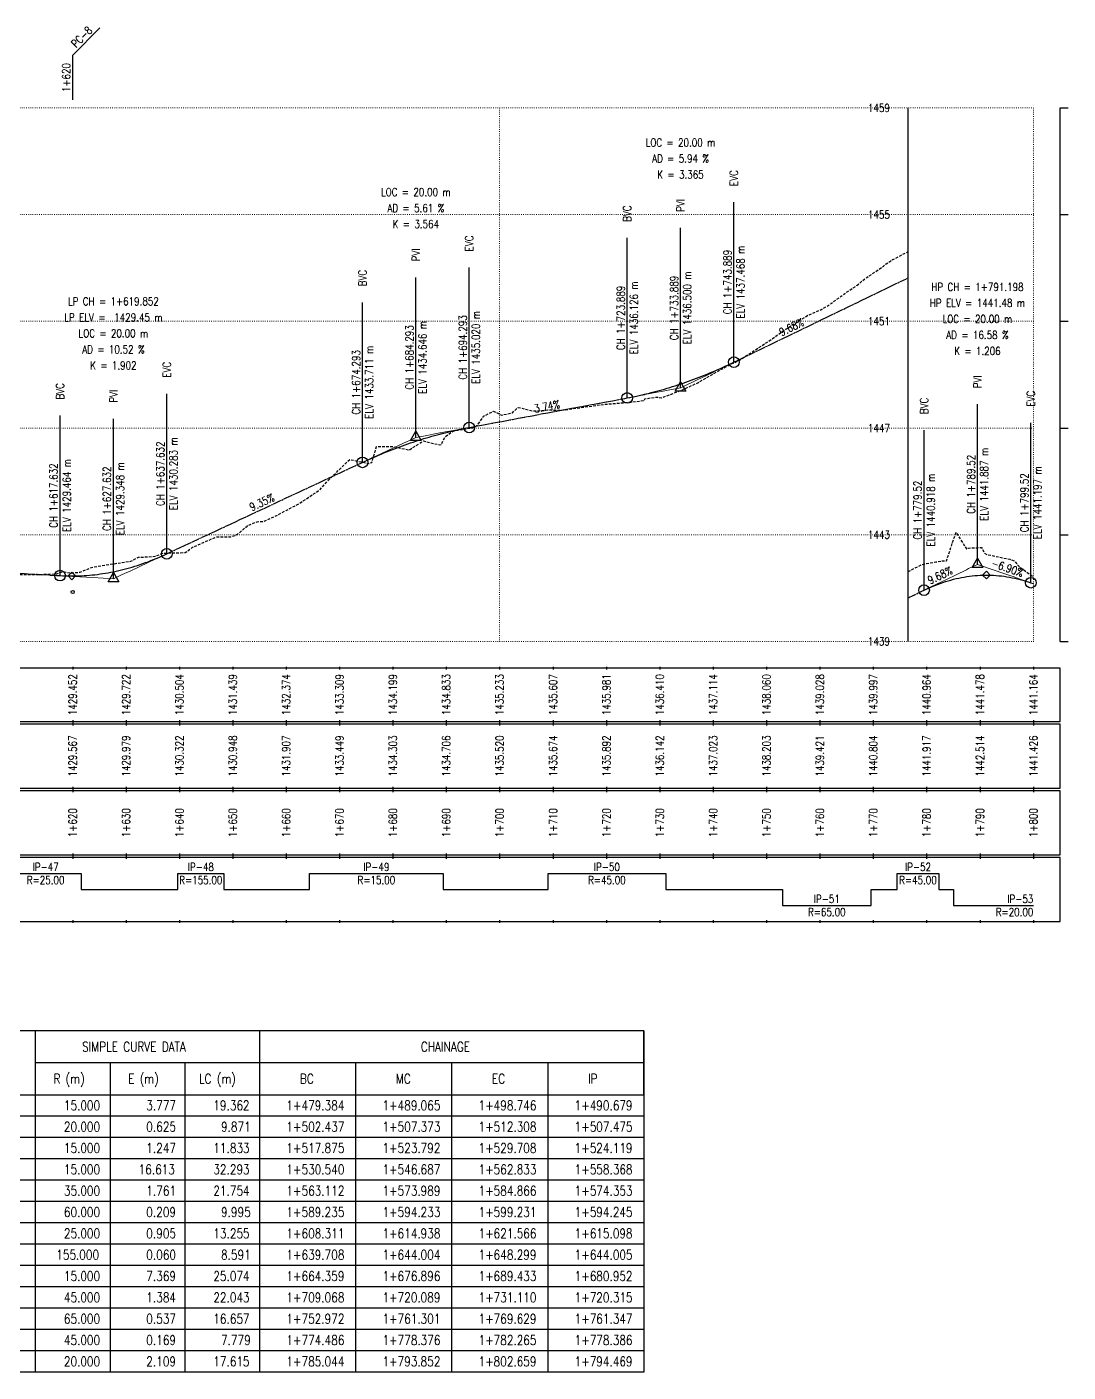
# Model space of a CAD drawing. Extents: x 337736 to 342002, y 3067251 to 3069533.
# Drawn here: x 340386.8 to 340581.9, y 3067250.7 to 3067502.9 of the extents above; entities that cross this region are included whole.
import ezdxf
from ezdxf.enums import TextEntityAlignment as Align

# ---------------------------------------------------------------- set-up
doc = ezdxf.new("R2010")
doc.units = 0
doc.header["$MEASUREMENT"] = 0
for name, pattern in [('Center', [2, 1.25, -0.25, 0.25, -0.25]), ('Dashed', [0.75, 0.5, -0.25]), ('Dot', [0.25, 0, -0.25])]:
    doc.linetypes.add(name, pattern=pattern)
for name, color, linetype in [('Chainage_TXT', 7, 'Continuous'), ('DesignRL_TXT', 5, 'Continuous'), ('ExistRL_TXT', 3, 'Continuous'), ('GL', 3, 'Dashed'), ('Grade Text', 7, 'Continuous'), ('HC_Data', 7, 'Continuous'), ('HL Point', 2, 'Continuous'), ('Horizontal Alignment', 7, 'Continuous'), ('Remark', 7, 'Continuous'), ('Scale Line', 1, 'Continuous'), ('TitleBox', 7, 'Continuous'), ('VIP Mark', 7, 'Continuous')]:
    doc.layers.add(name, color=color, linetype=linetype)
for name, color, linetype, lineweight in [('Grids', 9, 'Dot', 13), ('PipeCulvert', 6, 'Continuous', 30), ('Vertical Alignment', 5, 'Center', 30), ('VIP Line', 2, 'Continuous', 5)]:
    doc.layers.add(name, color=color, linetype=linetype, lineweight=lineweight)
doc.styles.get("Standard").update_dxf_attribs({"font": 'simplex.shx'})

msp = doc.modelspace()

# ---------------------------------------------------------------- linework, layer by layer
at = {"layer": 'GL', "flags": 128}
for points in [[(340275.39, 3067395), (340276.02, 3067395), (340276.66, 3067395.08), (340276.81, 3067395.08), (340278.23, 3067395.14), (340279.38, 3067395.35), (340281.09, 3067395.63), (340282.37, 3067395.5), (340285.09, 3067396.52), (340285.51, 3067396.53), (340286.48, 3067397.11), (340288.96, 3067397.37), (340290.23, 3067397.55), (340291.88, 3067397.88), (340294.54, 3067398.68), (340295.39, 3067398.61), (340295.97, 3067398.57), (340297.58, 3067399.09), (340300.37, 3067399.92), (340301.77, 3067400.51), (340301.81, 3067400.53), (340305.57, 3067402.2), (340308.19, 3067403.18), (340310.18, 3067403.87), (340311.66, 3067404), (340312.66, 3067404.12), (340314.78, 3067404.19), (340315.39, 3067404.15), (340316.9, 3067404.02), (340318.11, 3067403.86), (340320.67, 3067403.8), (340324.41, 3067404.2), (340326.19, 3067404.17), (340326.8, 3067404.03), (340327.38, 3067404.08), (340329.95, 3067404.33), (340330.39, 3067404.16), (340332.31, 3067403.48), (340335.39, 3067402.85), (340336.83, 3067402.7), (340337.81, 3067402.63), (340340.84, 3067402.65), (340340.9, 3067402.65), (340340.94, 3067402.64), (340342.45, 3067402.73), (340345.42, 3067402.61), (340348.65, 3067402.02), (340349.85, 3067401.52), (340351.29, 3067401.37), (340353.1, 3067401.4), (340354.54, 3067400.99), (340355.39, 3067400.97), (340355.88, 3067400.96), (340361, 3067400.47), (340364.37, 3067400.21), (340364.78, 3067400.38), (340367.93, 3067400.51), (340369.24, 3067400.57), (340369.98, 3067400.74), (340370.84, 3067401.25), (340372.8, 3067401.23), (340375.39, 3067401.16), (340376.28, 3067401.13), (340378.77, 3067400.87), (340379.67, 3067400.91), (340383.42, 3067400.61), (340384.88, 3067400.18), (340385.13, 3067400.24), (340387.06, 3067400.27), (340389.61, 3067400.29), (340391.1, 3067400.35), (340392.41, 3067400.38), (340393.51, 3067400.78), (340395.11, 3067400.54), (340395.39, 3067400.57), (340396.73, 3067400.7), (340399.17, 3067401.66), (340403.02, 3067402.27), (340404.68, 3067402.53), (340406.26, 3067402.74), (340407.7, 3067403.51), (340409.63, 3067403.57), (340410.82, 3067403.69), (340412.35, 3067404.25), (340415.39, 3067404.35), (340416.47, 3067404.38), (340417.79, 3067405.31), (340417.87, 3067405.36), (340422.27, 3067407.3), (340424.94, 3067407.35), (340426.02, 3067407.66), (340426.74, 3067408.15), (340428.13, 3067409.42), (340429.94, 3067410.15), (340431.24, 3067410.25), (340433.21, 3067411.12), (340435.39, 3067412.27), (340437.75, 3067413.52), (340441.76, 3067416.19), (340443.46, 3067418.09), (340447.3, 3067421.84), (340451.09, 3067421.03), (340451.26, 3067421.21), (340451.46, 3067421.26), (340452.32, 3067424.27), (340455.39, 3067424.25), (340455.49, 3067424.25), (340458.05, 3067423.71), (340458.38, 3067423.58), (340459.69, 3067424.41), (340461.1, 3067425.3), (340464.17, 3067424.56), (340464.43, 3067424.61), (340465.21, 3067426.14), (340466.72, 3067427.17), (340470.34, 3067427.77), (340471.25, 3067428.25), (340472.38, 3067429.96), (340474.24, 3067430.88), (340475.39, 3067430.34), (340475.79, 3067430.15), (340477.77, 3067430.6), (340478.85, 3067431.58), (340481.47, 3067430.97), (340483.56, 3067430.99), (340484.43, 3067431.14), (340486.91, 3067431.04), (340494.09, 3067432.06), (340495.39, 3067432.2), (340496.51, 3067432.3), (340498.87, 3067432.5), (340500.37, 3067432.61), (340502.5, 3067432.88), (340502.62, 3067433.23), (340504.91, 3067433.54), (340505.7, 3067433.38), (340507.28, 3067433.98), (340509.28, 3067434.74), (340509.35, 3067434.77), (340512.54, 3067436.21), (340514, 3067437.06), (340515.32, 3067437.81), (340515.39, 3067437.85), (340518.5, 3067439.62), (340519.98, 3067440.24), (340520.34, 3067440.46), (340526.4, 3067444.41), (340528.96, 3067446.24), (340529.13, 3067446.35), (340533.15, 3067448.87), (340535.39, 3067449.84), (340535.78, 3067450.01), (340536.7, 3067450.52), (340540.04, 3067452.93), (340542.3, 3067454.42), (340543.24, 3067455.25), (340544.18, 3067455.92), (340547.32, 3067458.09), (340547.78, 3067458.51), (340548.68, 3067459.08), (340551.9, 3067460.81)], [(340551.9, 3067400.81), (340552.1, 3067400.91), (340552.18, 3067400.95), (340554.47, 3067402.14), (340555.39, 3067402.32), (340557.09, 3067402.64), (340558.27, 3067402.8), (340559.09, 3067402.8), (340560.91, 3067408.19), (340562.86, 3067405.05), (340563.25, 3067405.23), (340564.91, 3067405.29), (340565.68, 3067405.32), (340566.26, 3067404.27), (340566.74, 3067404.01), (340571, 3067403.11), (340571.79, 3067402.85), (340572.73, 3067401.74), (340575.32, 3067399.88), (340575.39, 3067399.86)]]:
    msp.add_lwpolyline(points, dxfattribs=at)
at = {"layer": 'Grids'}
for p, q in [((340275.39, 3067487.73), (340575.39, 3067487.73)), ((340475.39, 3067387.73), (340475.39, 3067487.73)), ((340575.39, 3067387.73), (340575.39, 3067487.73)), ((340575.39, 3067387.73), (340575.39, 3067487.73)), ((340275.39, 3067467.73), (340575.39, 3067467.73)), ((340275.39, 3067447.73), (340575.39, 3067447.73)), ((340275.39, 3067427.73), (340575.39, 3067427.73)), ((340275.39, 3067407.73), (340575.39, 3067407.73)), ((340275.39, 3067387.73), (340575.39, 3067387.73))]:
    msp.add_line(p, q, dxfattribs=at)
at = {"layer": 'HC_Data'}
for p, q in [((340388.39, 3067314.73), (340388.39, 3067302.73)), ((340430.39, 3067314.73), (340430.39, 3067302.73)), ((340502.39, 3067314.73), (340502.39, 3067302.73)), ((340430.39, 3067308.73), (340388.39, 3067308.73)), ((340402.39, 3067308.73), (340402.39, 3067302.73)), ((340416.39, 3067308.73), (340416.39, 3067302.73)), ((340502.39, 3067308.73), (340430.39, 3067308.73)), ((340448.39, 3067308.73), (340448.39, 3067302.73)), ((340466.39, 3067308.73), (340466.39, 3067302.73)), ((340484.39, 3067308.73), (340484.39, 3067302.73)), ((340388.39, 3067302.73), (340388.39, 3067250.73)), ((340402.39, 3067302.73), (340402.39, 3067250.73)), ((340416.39, 3067302.73), (340416.39, 3067250.73)), ((340430.39, 3067302.73), (340430.39, 3067250.73)), ((340448.39, 3067302.73), (340448.39, 3067250.73)), ((340466.39, 3067302.73), (340466.39, 3067250.73)), ((340484.39, 3067302.73), (340484.39, 3067250.73)), ((340502.39, 3067302.73), (340502.39, 3067250.73)), ((340502.39, 3067298.73), (340270.39, 3067298.73)), ((340502.39, 3067294.73), (340270.39, 3067294.73)), ((340502.39, 3067290.73), (340270.39, 3067290.73)), ((340502.39, 3067286.73), (340270.39, 3067286.73)), ((340502.39, 3067282.73), (340270.39, 3067282.73)), ((340502.39, 3067278.73), (340270.39, 3067278.73)), ((340502.39, 3067274.73), (340270.39, 3067274.73)), ((340502.39, 3067270.73), (340270.39, 3067270.73)), ((340502.39, 3067266.73), (340270.39, 3067266.73)), ((340502.39, 3067262.73), (340270.39, 3067262.73)), ((340502.39, 3067258.73), (340270.39, 3067258.73)), ((340502.39, 3067254.73), (340270.39, 3067254.73)), ((340502.39, 3067250.73), (340270.39, 3067250.73))]:
    msp.add_line(p, q, dxfattribs=at)
msp.add_lwpolyline([(340270.39, 3067314.73), (340270.39, 3067302.73), (340502.39, 3067302.73), (340502.39, 3067314.73), (340270.39, 3067314.73)], dxfattribs=at)
at = {"layer": 'HL Point'}
for points in [[(340394.54, 3067399.99), (340395.24, 3067400.7), (340395.95, 3067399.99), (340395.24, 3067399.29), (340394.54, 3067399.99)], [(340565.88, 3067400.15), (340566.59, 3067400.86), (340567.3, 3067400.15), (340566.59, 3067399.45), (340565.88, 3067400.15)]]:
    msp.add_lwpolyline(points, dxfattribs=at)
at = {"layer": 'Horizontal Alignment'}
msp.add_lwpolyline([(340383.7, 3067344.23), (340396.96, 3067344.23), (340396.96, 3067341.23), (340415.1, 3067341.23), (340415.1, 3067344.23), (340423.69, 3067344.23), (340423.69, 3067341.23), (340439.75, 3067341.23), (340439.75, 3067344.23), (340464.82, 3067344.23), (340464.82, 3067341.23), (340484.46, 3067341.23), (340484.46, 3067344.23), (340506.5, 3067344.23), (340506.5, 3067341.23), (340528.36, 3067341.23), (340528.36, 3067338.23), (340545.02, 3067338.23), (340545.02, 3067341.23), (340549.88, 3067341.23), (340549.88, 3067344.23), (340557.66, 3067344.23), (340557.66, 3067341.23), (340560.44, 3067341.23), (340560.44, 3067338.23), (340575.39, 3067338.23)], dxfattribs=at)
at = {"layer": 'PipeCulvert'}
msp.add_circle((340395.39, 3067396.99), 0.3, dxfattribs=at)
at = {"layer": 'Remark'}
for p, q in [((340395.39, 3067497.63), (340400.48, 3067502.73)), ((340395.39, 3067489.23), (340395.39, 3067497.63))]:
    msp.add_line(p, q, dxfattribs=at)
at = {"layer": 'Scale Line'}
for p, q in [((340551.9, 3067387.73), (340551.9, 3067487.73)), ((340580.39, 3067387.73), (340580.39, 3067487.73)), ((340580.39, 3067487.73), (340581.89, 3067487.73)), ((340580.39, 3067467.73), (340581.89, 3067467.73)), ((340580.39, 3067447.73), (340581.89, 3067447.73)), ((340580.39, 3067427.73), (340581.89, 3067427.73)), ((340580.39, 3067407.73), (340581.89, 3067407.73)), ((340580.39, 3067387.73), (340581.89, 3067387.73))]:
    msp.add_line(p, q, dxfattribs=at)
at = {"layer": 'TitleBox'}
for p, q in [((340395.39, 3067382.98), (340395.39, 3067382.48)), ((340405.39, 3067382.98), (340405.39, 3067382.48)), ((340415.39, 3067382.98), (340415.39, 3067382.48)), ((340425.39, 3067382.98), (340425.39, 3067382.48)), ((340435.39, 3067382.98), (340435.39, 3067382.48)), ((340445.39, 3067382.98), (340445.39, 3067382.48)), ((340455.39, 3067382.98), (340455.39, 3067382.48)), ((340465.39, 3067382.98), (340465.39, 3067382.48)), ((340475.39, 3067382.98), (340475.39, 3067382.48)), ((340485.39, 3067382.98), (340485.39, 3067382.48)), ((340495.39, 3067382.98), (340495.39, 3067382.48)), ((340505.39, 3067382.98), (340505.39, 3067382.48)), ((340515.39, 3067382.98), (340515.39, 3067382.48)), ((340525.39, 3067382.98), (340525.39, 3067382.48)), ((340535.39, 3067382.98), (340535.39, 3067382.48)), ((340545.39, 3067382.98), (340545.39, 3067382.48)), ((340555.39, 3067382.98), (340555.39, 3067382.48)), ((340565.39, 3067382.98), (340565.39, 3067382.48)), ((340575.39, 3067382.98), (340575.39, 3067382.48)), ((340575.39, 3067382.98), (340575.39, 3067382.48)), ((340395.39, 3067372.98), (340395.39, 3067372.48)), ((340395.39, 3067372.48), (340395.39, 3067371.98)), ((340405.39, 3067372.98), (340405.39, 3067372.48)), ((340405.39, 3067372.48), (340405.39, 3067371.98)), ((340415.39, 3067372.98), (340415.39, 3067372.48)), ((340415.39, 3067372.48), (340415.39, 3067371.98)), ((340425.39, 3067372.98), (340425.39, 3067372.48)), ((340425.39, 3067372.48), (340425.39, 3067371.98)), ((340435.39, 3067372.98), (340435.39, 3067372.48)), ((340435.39, 3067372.48), (340435.39, 3067371.98)), ((340445.39, 3067372.98), (340445.39, 3067372.48)), ((340445.39, 3067372.48), (340445.39, 3067371.98)), ((340455.39, 3067372.98), (340455.39, 3067372.48)), ((340455.39, 3067372.48), (340455.39, 3067371.98)), ((340465.39, 3067372.98), (340465.39, 3067372.48)), ((340465.39, 3067372.48), (340465.39, 3067371.98)), ((340475.39, 3067372.98), (340475.39, 3067372.48)), ((340475.39, 3067372.48), (340475.39, 3067371.98)), ((340485.39, 3067372.98), (340485.39, 3067372.48)), ((340485.39, 3067372.48), (340485.39, 3067371.98)), ((340495.39, 3067372.98), (340495.39, 3067372.48)), ((340495.39, 3067372.48), (340495.39, 3067371.98)), ((340505.39, 3067372.98), (340505.39, 3067372.48)), ((340505.39, 3067372.48), (340505.39, 3067371.98)), ((340515.39, 3067372.98), (340515.39, 3067372.48)), ((340515.39, 3067372.48), (340515.39, 3067371.98)), ((340525.39, 3067372.98), (340525.39, 3067372.48)), ((340525.39, 3067372.48), (340525.39, 3067371.98)), ((340535.39, 3067372.98), (340535.39, 3067372.48)), ((340535.39, 3067372.48), (340535.39, 3067371.98)), ((340545.39, 3067372.98), (340545.39, 3067372.48)), ((340545.39, 3067372.48), (340545.39, 3067371.98)), ((340555.39, 3067372.98), (340555.39, 3067372.48)), ((340555.39, 3067372.48), (340555.39, 3067371.98)), ((340565.39, 3067372.98), (340565.39, 3067372.48)), ((340565.39, 3067372.48), (340565.39, 3067371.98)), ((340575.39, 3067372.98), (340575.39, 3067372.48)), ((340575.39, 3067372.98), (340575.39, 3067372.48)), ((340575.39, 3067372.48), (340575.39, 3067371.98)), ((340575.39, 3067372.48), (340575.39, 3067371.98)), ((340395.39, 3067360.48), (340395.39, 3067359.98)), ((340395.39, 3067359.98), (340395.39, 3067359.48)), ((340405.39, 3067360.48), (340405.39, 3067359.98)), ((340405.39, 3067359.98), (340405.39, 3067359.48)), ((340415.39, 3067360.48), (340415.39, 3067359.98)), ((340415.39, 3067359.98), (340415.39, 3067359.48)), ((340425.39, 3067360.48), (340425.39, 3067359.98)), ((340425.39, 3067359.98), (340425.39, 3067359.48)), ((340435.39, 3067360.48), (340435.39, 3067359.98)), ((340435.39, 3067359.98), (340435.39, 3067359.48)), ((340445.39, 3067360.48), (340445.39, 3067359.98)), ((340445.39, 3067359.98), (340445.39, 3067359.48)), ((340455.39, 3067360.48), (340455.39, 3067359.98)), ((340455.39, 3067359.98), (340455.39, 3067359.48)), ((340465.39, 3067360.48), (340465.39, 3067359.98)), ((340465.39, 3067359.98), (340465.39, 3067359.48)), ((340475.39, 3067360.48), (340475.39, 3067359.98)), ((340475.39, 3067359.98), (340475.39, 3067359.48)), ((340485.39, 3067360.48), (340485.39, 3067359.98)), ((340485.39, 3067359.98), (340485.39, 3067359.48)), ((340495.39, 3067360.48), (340495.39, 3067359.98)), ((340495.39, 3067359.98), (340495.39, 3067359.48)), ((340505.39, 3067360.48), (340505.39, 3067359.98)), ((340505.39, 3067359.98), (340505.39, 3067359.48)), ((340515.39, 3067360.48), (340515.39, 3067359.98)), ((340515.39, 3067359.98), (340515.39, 3067359.48)), ((340525.39, 3067360.48), (340525.39, 3067359.98)), ((340525.39, 3067359.98), (340525.39, 3067359.48)), ((340535.39, 3067360.48), (340535.39, 3067359.98)), ((340535.39, 3067359.98), (340535.39, 3067359.48)), ((340545.39, 3067360.48), (340545.39, 3067359.98)), ((340545.39, 3067359.98), (340545.39, 3067359.48)), ((340555.39, 3067360.48), (340555.39, 3067359.98)), ((340555.39, 3067359.98), (340555.39, 3067359.48)), ((340565.39, 3067360.48), (340565.39, 3067359.98)), ((340565.39, 3067359.98), (340565.39, 3067359.48)), ((340575.39, 3067360.48), (340575.39, 3067359.98)), ((340575.39, 3067360.48), (340575.39, 3067359.98)), ((340575.39, 3067359.98), (340575.39, 3067359.48)), ((340575.39, 3067359.98), (340575.39, 3067359.48)), ((340395.39, 3067347.98), (340395.39, 3067347.48)), ((340395.39, 3067347.48), (340395.39, 3067346.98)), ((340405.39, 3067347.98), (340405.39, 3067347.48)), ((340405.39, 3067347.48), (340405.39, 3067346.98)), ((340415.39, 3067347.98), (340415.39, 3067347.48)), ((340415.39, 3067347.48), (340415.39, 3067346.98)), ((340425.39, 3067347.98), (340425.39, 3067347.48)), ((340425.39, 3067347.48), (340425.39, 3067346.98)), ((340435.39, 3067347.98), (340435.39, 3067347.48)), ((340435.39, 3067347.48), (340435.39, 3067346.98)), ((340445.39, 3067347.98), (340445.39, 3067347.48)), ((340445.39, 3067347.48), (340445.39, 3067346.98)), ((340455.39, 3067347.98), (340455.39, 3067347.48)), ((340455.39, 3067347.48), (340455.39, 3067346.98)), ((340465.39, 3067347.98), (340465.39, 3067347.48)), ((340465.39, 3067347.48), (340465.39, 3067346.98)), ((340475.39, 3067347.98), (340475.39, 3067347.48)), ((340475.39, 3067347.48), (340475.39, 3067346.98)), ((340485.39, 3067347.98), (340485.39, 3067347.48)), ((340485.39, 3067347.48), (340485.39, 3067346.98)), ((340495.39, 3067347.98), (340495.39, 3067347.48)), ((340495.39, 3067347.48), (340495.39, 3067346.98)), ((340505.39, 3067347.98), (340505.39, 3067347.48)), ((340505.39, 3067347.48), (340505.39, 3067346.98)), ((340515.39, 3067347.98), (340515.39, 3067347.48)), ((340515.39, 3067347.48), (340515.39, 3067346.98)), ((340525.39, 3067347.98), (340525.39, 3067347.48)), ((340525.39, 3067347.48), (340525.39, 3067346.98)), ((340535.39, 3067347.98), (340535.39, 3067347.48)), ((340535.39, 3067347.48), (340535.39, 3067346.98)), ((340545.39, 3067347.98), (340545.39, 3067347.48)), ((340545.39, 3067347.48), (340545.39, 3067346.98)), ((340555.39, 3067347.98), (340555.39, 3067347.48)), ((340555.39, 3067347.48), (340555.39, 3067346.98)), ((340565.39, 3067347.98), (340565.39, 3067347.48)), ((340565.39, 3067347.48), (340565.39, 3067346.98)), ((340575.39, 3067347.98), (340575.39, 3067347.48)), ((340575.39, 3067347.98), (340575.39, 3067347.48)), ((340575.39, 3067347.48), (340575.39, 3067346.98)), ((340575.39, 3067347.48), (340575.39, 3067346.98)), ((340395.39, 3067335.48), (340395.39, 3067334.98)), ((340405.39, 3067335.48), (340405.39, 3067334.98)), ((340415.39, 3067335.48), (340415.39, 3067334.98)), ((340425.39, 3067335.48), (340425.39, 3067334.98)), ((340435.39, 3067335.48), (340435.39, 3067334.98)), ((340445.39, 3067335.48), (340445.39, 3067334.98)), ((340455.39, 3067335.48), (340455.39, 3067334.98)), ((340465.39, 3067335.48), (340465.39, 3067334.98)), ((340475.39, 3067335.48), (340475.39, 3067334.98)), ((340485.39, 3067335.48), (340485.39, 3067334.98)), ((340495.39, 3067335.48), (340495.39, 3067334.98)), ((340505.39, 3067335.48), (340505.39, 3067334.98)), ((340515.39, 3067335.48), (340515.39, 3067334.98)), ((340525.39, 3067335.48), (340525.39, 3067334.98)), ((340535.39, 3067335.48), (340535.39, 3067334.98)), ((340545.39, 3067335.48), (340545.39, 3067334.98)), ((340555.39, 3067335.48), (340555.39, 3067334.98)), ((340565.39, 3067335.48), (340565.39, 3067334.98)), ((340575.39, 3067335.48), (340575.39, 3067334.98)), ((340575.39, 3067335.48), (340575.39, 3067334.98))]:
    msp.add_line(p, q, dxfattribs=at)
for points in [[(340270.39, 3067372.73), (340580.39, 3067372.73), (340580.39, 3067382.73), (340270.39, 3067382.73)], [(340270.39, 3067360.23), (340580.39, 3067360.23), (340580.39, 3067372.23), (340270.39, 3067372.23)], [(340270.39, 3067347.73), (340580.39, 3067347.73), (340580.39, 3067359.73), (340270.39, 3067359.73)], [(340270.39, 3067335.23), (340580.39, 3067335.23), (340580.39, 3067347.23), (340270.39, 3067347.23)]]:
    msp.add_lwpolyline(points, close=True, dxfattribs=at)
at = {"layer": 'Vertical Alignment'}
for points in [[(340385.13, 3067400.52), (340387.06, 3067400.4), (340389.61, 3067400.26), (340391.1, 3067400.17), (340392.41, 3067400.09), (340393.02, 3067400.06), (340393.52, 3067400.03), (340394.02, 3067400.01), (340394.52, 3067400), (340395.02, 3067399.99), (340395.52, 3067399.99), (340396.02, 3067400), (340396.52, 3067400.01), (340397.02, 3067400.03), (340397.52, 3067400.06), (340398.02, 3067400.09), (340398.52, 3067400.13), (340399.02, 3067400.18), (340399.52, 3067400.23), (340400.02, 3067400.29), (340400.52, 3067400.36), (340401.02, 3067400.43), (340401.52, 3067400.51), (340402.02, 3067400.6), (340402.52, 3067400.69), (340403.02, 3067400.79), (340403.52, 3067400.89), (340404.02, 3067401.01), (340404.52, 3067401.12), (340405.02, 3067401.25), (340405.52, 3067401.38), (340406.02, 3067401.52), (340406.52, 3067401.67), (340407.02, 3067401.82), (340407.52, 3067401.97), (340408.02, 3067402.14), (340408.52, 3067402.31), (340409.02, 3067402.49), (340409.52, 3067402.67), (340410.02, 3067402.86), (340410.52, 3067403.06), (340411.02, 3067403.27), (340411.52, 3067403.48), (340412.02, 3067403.69), (340412.52, 3067403.92), (340413.02, 3067404.15), (340413.02, 3067404.15), (340415.39, 3067405.26), (340416.47, 3067405.76), (340417.79, 3067406.38), (340417.87, 3067406.41), (340422.27, 3067408.47), (340424.94, 3067409.72), (340426.02, 3067410.22), (340426.74, 3067410.56), (340428.13, 3067411.21), (340429.94, 3067412.06), (340431.24, 3067412.66), (340433.21, 3067413.59), (340435.39, 3067414.61), (340437.75, 3067415.71), (340441.76, 3067417.58), (340443.46, 3067418.38), (340447.3, 3067420.17), (340449.69, 3067421.29), (340450.19, 3067421.52), (340450.69, 3067421.75), (340451.19, 3067421.97), (340451.69, 3067422.2), (340452.19, 3067422.41), (340452.69, 3067422.63), (340453.19, 3067422.84), (340453.69, 3067423.05), (340454.19, 3067423.25), (340454.69, 3067423.45), (340455.19, 3067423.65), (340455.69, 3067423.84), (340456.19, 3067424.03), (340456.69, 3067424.22), (340457.19, 3067424.4), (340457.69, 3067424.58), (340458.19, 3067424.76), (340458.69, 3067424.93), (340459.19, 3067425.1), (340459.69, 3067425.26), (340460.19, 3067425.42), (340460.69, 3067425.58), (340461.19, 3067425.74), (340461.69, 3067425.89), (340462.19, 3067426.04), (340462.69, 3067426.18), (340463.19, 3067426.32), (340463.69, 3067426.46), (340464.19, 3067426.59), (340464.69, 3067426.72), (340465.19, 3067426.85), (340465.69, 3067426.97), (340466.19, 3067427.09), (340466.69, 3067427.21), (340467.19, 3067427.32), (340467.69, 3067427.43), (340468.19, 3067427.54), (340468.69, 3067427.64), (340469.19, 3067427.74), (340469.69, 3067427.83), (340469.69, 3067427.83), (340470.34, 3067427.96), (340471.25, 3067428.13), (340472.38, 3067428.34), (340474.24, 3067428.69), (340475.39, 3067428.9), (340475.79, 3067428.97), (340477.77, 3067429.34), (340478.85, 3067429.55), (340481.47, 3067430.04), (340483.56, 3067430.43), (340484.43, 3067430.59), (340486.91, 3067431.05), (340494.09, 3067432.4), (340495.39, 3067432.64), (340496.51, 3067432.85), (340498.87, 3067433.29), (340499.28, 3067433.37), (340499.78, 3067433.46), (340500.28, 3067433.56), (340500.78, 3067433.66), (340501.28, 3067433.77), (340501.78, 3067433.88), (340502.28, 3067433.99), (340502.78, 3067434.11), (340503.28, 3067434.23), (340503.78, 3067434.36), (340504.28, 3067434.49), (340504.78, 3067434.62), (340505.28, 3067434.76), (340505.78, 3067434.9), (340506.28, 3067435.04), (340506.78, 3067435.19), (340507.28, 3067435.34), (340507.78, 3067435.49), (340508.28, 3067435.65), (340508.78, 3067435.81), (340509.28, 3067435.98), (340509.78, 3067436.15), (340510.28, 3067436.32), (340510.78, 3067436.5), (340511.28, 3067436.68), (340511.78, 3067436.86), (340512.28, 3067437.05), (340512.78, 3067437.24), (340513.28, 3067437.44), (340513.78, 3067437.64), (340514.28, 3067437.84), (340514.78, 3067438.05), (340515.28, 3067438.26), (340515.78, 3067438.47), (340516.28, 3067438.69), (340516.78, 3067438.91), (340517.28, 3067439.14), (340517.78, 3067439.37), (340518.28, 3067439.6), (340518.78, 3067439.84), (340519.28, 3067440.08), (340519.28, 3067440.08), (340519.98, 3067440.41), (340520.34, 3067440.59), (340526.4, 3067443.52), (340528.96, 3067444.76), (340529.13, 3067444.85), (340533.15, 3067446.79), (340535.39, 3067447.88), (340535.78, 3067448.07), (340536.7, 3067448.51), (340540.04, 3067450.13), (340542.3, 3067451.22), (340543.24, 3067451.67), (340544.18, 3067452.13), (340547.32, 3067453.65), (340547.78, 3067453.87), (340548.68, 3067454.31), (340551.9, 3067455.87)], [(340551.9, 3067395.87), (340552.1, 3067395.97), (340552.18, 3067396), (340554.47, 3067397.11), (340554.91, 3067397.33), (340555.41, 3067397.56), (340555.91, 3067397.79), (340556.41, 3067398.01), (340556.91, 3067398.21), (340557.41, 3067398.41), (340557.91, 3067398.59), (340558.41, 3067398.77), (340558.91, 3067398.93), (340559.41, 3067399.09), (340559.91, 3067399.23), (340560.41, 3067399.36), (340560.91, 3067399.49), (340561.41, 3067399.6), (340561.91, 3067399.7), (340562.41, 3067399.79), (340562.91, 3067399.87), (340563.41, 3067399.94), (340563.91, 3067400.01), (340564.41, 3067400.06), (340564.91, 3067400.1), (340565.41, 3067400.13), (340565.91, 3067400.14), (340566.41, 3067400.15), (340566.91, 3067400.15), (340567.41, 3067400.14), (340567.91, 3067400.12), (340568.41, 3067400.08), (340568.91, 3067400.04), (340569.41, 3067399.99), (340569.91, 3067399.93), (340570.41, 3067399.85), (340570.91, 3067399.77), (340571.41, 3067399.67), (340571.91, 3067399.57), (340572.41, 3067399.45), (340572.91, 3067399.33), (340573.41, 3067399.19), (340573.91, 3067399.04), (340574.41, 3067398.89), (340574.91, 3067398.72), (340574.91, 3067398.72), (340575.32, 3067398.58), (340575.39, 3067398.55)]]:
    msp.add_lwpolyline(points, dxfattribs=at)
at = {"layer": 'VIP Line'}
for points in [[(340385.13, 3067400.52), (340387.06, 3067400.4), (340389.61, 3067400.26), (340391.1, 3067400.17), (340392.41, 3067400.09), (340393.51, 3067400.03), (340395.11, 3067399.94), (340395.39, 3067399.92), (340396.73, 3067399.84), (340399.17, 3067399.7), (340403.02, 3067399.47), (340404.68, 3067400.25), (340406.26, 3067400.98), (340407.7, 3067401.66), (340409.63, 3067402.56), (340410.82, 3067403.12), (340412.35, 3067403.83), (340415.39, 3067405.26), (340416.47, 3067405.76), (340417.79, 3067406.38), (340417.87, 3067406.41), (340422.27, 3067408.47), (340424.94, 3067409.72), (340426.02, 3067410.22), (340426.74, 3067410.56), (340428.13, 3067411.21), (340429.94, 3067412.06), (340431.24, 3067412.66), (340433.21, 3067413.59), (340435.39, 3067414.61), (340437.75, 3067415.71), (340441.76, 3067417.58), (340443.46, 3067418.38), (340447.3, 3067420.17), (340451.09, 3067421.95), (340451.26, 3067422.02), (340451.46, 3067422.12), (340452.32, 3067422.52), (340455.39, 3067423.96), (340455.49, 3067424), (340458.05, 3067425.2), (340458.38, 3067425.35), (340459.69, 3067425.96), (340461.1, 3067426.23), (340464.17, 3067426.8), (340464.43, 3067426.85), (340465.21, 3067427), (340466.72, 3067427.28), (340470.34, 3067427.96), (340471.25, 3067428.13), (340472.38, 3067428.34), (340474.24, 3067428.69), (340475.39, 3067428.9), (340475.79, 3067428.97), (340477.77, 3067429.34), (340478.85, 3067429.55), (340481.47, 3067430.04), (340483.56, 3067430.43), (340484.43, 3067430.59), (340486.91, 3067431.05), (340494.09, 3067432.4), (340495.39, 3067432.64), (340496.51, 3067432.85), (340498.87, 3067433.29), (340500.37, 3067433.57), (340502.5, 3067433.97), (340502.62, 3067433.99), (340504.91, 3067434.42), (340505.7, 3067434.57), (340507.28, 3067434.86), (340509.28, 3067435.24), (340509.35, 3067435.27), (340512.54, 3067436.81), (340514, 3067437.52), (340515.32, 3067438.16), (340515.39, 3067438.19), (340518.5, 3067439.7), (340519.98, 3067440.41), (340520.34, 3067440.59), (340526.4, 3067443.52), (340528.96, 3067444.76), (340529.13, 3067444.85), (340533.15, 3067446.79), (340535.39, 3067447.88), (340535.78, 3067448.07), (340536.7, 3067448.51), (340540.04, 3067450.13), (340542.3, 3067451.22), (340543.24, 3067451.67), (340544.18, 3067452.13), (340547.32, 3067453.65), (340547.78, 3067453.87), (340548.68, 3067454.31), (340551.9, 3067455.87)], [(340551.9, 3067395.87), (340552.1, 3067395.97), (340552.18, 3067396), (340554.47, 3067397.11), (340555.39, 3067397.56), (340557.09, 3067398.38), (340558.27, 3067398.95), (340559.09, 3067399.35), (340560.91, 3067400.23), (340562.86, 3067401.17), (340563.25, 3067401.36), (340564.91, 3067402.17), (340565.68, 3067401.9), (340566.26, 3067401.7), (340566.74, 3067401.54), (340571, 3067400.07), (340571.79, 3067399.8), (340572.73, 3067399.47), (340575.32, 3067398.58), (340575.39, 3067398.55)]]:
    msp.add_lwpolyline(points, dxfattribs=at)
at = {"layer": 'VIP Mark'}
for p, q in [((340519.28, 3067440.08), (340519.28, 3067470.08)), ((340509.28, 3067435.24), (340509.28, 3067465.24)), ((340499.28, 3067433.37), (340499.28, 3067463.37)), ((340469.69, 3067427.83), (340469.69, 3067457.83)), ((340459.69, 3067425.96), (340459.69, 3067455.96)), ((340449.69, 3067421.29), (340449.69, 3067451.29)), ((340413.02, 3067404.15), (340413.02, 3067434.15)), ((340564.91, 3067402.17), (340564.91, 3067432.17)), ((340393.02, 3067400.06), (340393.02, 3067430.06)), ((340403.02, 3067399.47), (340403.02, 3067429.47)), ((340554.91, 3067397.33), (340554.91, 3067427.33)), ((340574.91, 3067398.72), (340574.91, 3067428.72))]:
    msp.add_line(p, q, dxfattribs=at)
for points in [[(340508.28, 3067434.66), (340509.28, 3067436.39), (340510.28, 3067434.66), (340508.28, 3067434.66)], [(340458.69, 3067425.39), (340459.69, 3067427.12), (340460.69, 3067425.39), (340458.69, 3067425.39)], [(340563.91, 3067401.59), (340564.91, 3067403.32), (340565.91, 3067401.59), (340563.91, 3067401.59)], [(340402.02, 3067398.9), (340403.02, 3067400.63), (340404.02, 3067398.9), (340402.02, 3067398.9)]]:
    msp.add_lwpolyline(points, dxfattribs=at)
for centre in [(340519.28, 3067440.08), (340499.28, 3067433.37), (340469.69, 3067427.83), (340449.69, 3067421.29), (340413.02, 3067404.15), (340393.02, 3067400.06), (340574.91, 3067398.72), (340554.91, 3067397.33)]:
    msp.add_circle(centre, 1, dxfattribs=at)

# ---------------------------------------------------------------- texts
at = {"width": 0.8}
for s, p in [('1459', (340544.4, 3067486.98)), ('1455', (340544.4, 3067466.98)), ('1451', (340544.4, 3067446.98)), ('1447', (340544.4, 3067426.98)), ('1443', (340544.4, 3067406.98)), ('1439', (340544.4, 3067386.98))]:
    msp.add_text(s, height=1.5, dxfattribs=at).set_placement(p)
at = {"layer": 'Chainage_TXT', "width": 0.8}
for s, p in [('1+620', (340395.39, 3067353.73)), ('1+630', (340405.39, 3067353.73)), ('1+640', (340415.39, 3067353.73)), ('1+650', (340425.39, 3067353.73)), ('1+660', (340435.39, 3067353.73)), ('1+670', (340445.39, 3067353.73)), ('1+680', (340455.39, 3067353.73)), ('1+690', (340465.39, 3067353.73)), ('1+700', (340475.39, 3067353.73)), ('1+710', (340485.39, 3067353.73)), ('1+720', (340495.39, 3067353.73)), ('1+730', (340505.39, 3067353.73)), ('1+740', (340515.39, 3067353.73)), ('1+750', (340525.39, 3067353.73)), ('1+760', (340535.39, 3067353.73)), ('1+770', (340545.39, 3067353.73)), ('1+780', (340555.39, 3067353.73)), ('1+790', (340565.39, 3067353.73)), ('1+800', (340575.39, 3067353.73)), ('1+800', (340575.39, 3067353.73))]:
    msp.add_text(s, height=1.5, rotation=90, dxfattribs=at).set_placement(p, align=Align.MIDDLE_CENTER)
at = {"layer": 'DesignRL_TXT', "width": 0.8}
for s, p in [('1429.452', (340395.39, 3067377.73)), ('1429.722', (340405.39, 3067377.73)), ('1430.504', (340415.39, 3067377.73)), ('1431.439', (340425.39, 3067377.73)), ('1432.374', (340435.39, 3067377.73)), ('1433.309', (340445.39, 3067377.73)), ('1434.199', (340455.39, 3067377.73)), ('1434.833', (340465.39, 3067377.73)), ('1435.233', (340475.39, 3067377.73)), ('1435.607', (340485.39, 3067377.73)), ('1435.981', (340495.39, 3067377.73)), ('1436.410', (340505.39, 3067377.73)), ('1437.114', (340515.39, 3067377.73)), ('1438.060', (340525.39, 3067377.73)), ('1439.028', (340535.39, 3067377.73)), ('1439.997', (340545.39, 3067377.73)), ('1440.964', (340555.39, 3067377.73)), ('1441.478', (340565.39, 3067377.73)), ('1441.164', (340575.39, 3067377.73)), ('1441.164', (340575.39, 3067377.73))]:
    msp.add_text(s, height=1.5, rotation=90, dxfattribs=at).set_placement(p, align=Align.MIDDLE_CENTER)
at = {"layer": 'ExistRL_TXT', "width": 0.8}
for s, p in [('1429.567', (340395.39, 3067366.23)), ('1429.979', (340405.39, 3067366.23)), ('1430.322', (340415.39, 3067366.23)), ('1430.948', (340425.39, 3067366.23)), ('1431.907', (340435.39, 3067366.23)), ('1433.449', (340445.39, 3067366.23)), ('1434.303', (340455.39, 3067366.23)), ('1434.706', (340465.39, 3067366.23)), ('1435.520', (340475.39, 3067366.23)), ('1435.674', (340485.39, 3067366.23)), ('1435.892', (340495.39, 3067366.23)), ('1436.142', (340505.39, 3067366.23)), ('1437.023', (340515.39, 3067366.23)), ('1438.203', (340525.39, 3067366.23)), ('1439.421', (340535.39, 3067366.23)), ('1440.804', (340545.39, 3067366.23)), ('1441.917', (340555.39, 3067366.23)), ('1442.514', (340565.39, 3067366.23)), ('1441.426', (340575.39, 3067366.23)), ('1441.426', (340575.39, 3067366.23))]:
    msp.add_text(s, height=1.5, rotation=90, dxfattribs=at).set_placement(p, align=Align.MIDDLE_CENTER)
at = {"layer": 'Grade Text', "width": 0.8}
for s, rotation, p in [('9.68%', 25.8329, (340530.59, 3067445.55)), ('3.74%', 10.5889, (340484.48, 3067430.6)), ('9.35%', 25.0576, (340431.35, 3067412.72)), ('9.68%', 25.8329, (340558.41, 3067399.02)), ('-6.90%', 340.9656, (340570.15, 3067400.36))]:
    msp.add_text(s, height=1.5, rotation=rotation, dxfattribs=at).set_placement(p, align=Align.BOTTOM_CENTER)
at = {"layer": 'HC_Data', "width": 0.8}
for s, p in [('SIMPLE CURVE DATA', (340397.15, 3067310.83)), ('CHAINAGE', (340460.63, 3067310.83)), ('R (m)', (340391.79, 3067304.83)), ('E (m)', (340405.79, 3067304.83)), ('LC (m)', (340419.07, 3067304.83)), ('BC', (340437.95, 3067304.83)), ('MC', (340455.95, 3067304.83)), ('EC', (340473.95, 3067304.83)), ('IP', (340491.95, 3067304.83)), ('15.000', (340393.75, 3067299.83)), ('3.777', (340409.19, 3067299.83)), ('19.362', (340421.75, 3067299.83)), ('1+479.384', (340435.43, 3067299.83)), ('1+489.065', (340453.43, 3067299.83)), ('1+498.746', (340471.43, 3067299.83)), ('1+490.679', (340489.43, 3067299.83)), ('20.000', (340393.75, 3067295.83)), ('0.625', (340409.19, 3067295.83)), ('9.871', (340423.19, 3067295.83)), ('1+502.437', (340435.43, 3067295.83)), ('1+507.373', (340453.43, 3067295.83)), ('1+512.308', (340471.43, 3067295.83)), ('1+507.475', (340489.43, 3067295.83)), ('15.000', (340393.75, 3067291.83)), ('1.247', (340409.19, 3067291.83)), ('11.833', (340421.75, 3067291.83)), ('1+517.875', (340435.43, 3067291.83)), ('1+523.792', (340453.43, 3067291.83)), ('1+529.708', (340471.43, 3067291.83)), ('1+524.119', (340489.43, 3067291.83)), ('15.000', (340393.75, 3067287.83)), ('16.613', (340407.75, 3067287.83)), ('32.293', (340421.75, 3067287.83)), ('1+530.540', (340435.43, 3067287.83)), ('1+546.687', (340453.43, 3067287.83)), ('1+562.833', (340471.43, 3067287.83)), ('1+558.368', (340489.43, 3067287.83)), ('35.000', (340393.75, 3067283.83)), ('1.761', (340409.19, 3067283.83)), ('21.754', (340421.75, 3067283.83)), ('1+563.112', (340435.43, 3067283.83)), ('1+573.989', (340453.43, 3067283.83)), ('1+584.866', (340471.43, 3067283.83)), ('1+574.353', (340489.43, 3067283.83)), ('60.000', (340393.75, 3067279.83)), ('0.209', (340409.19, 3067279.83)), ('9.995', (340423.19, 3067279.83)), ('1+589.235', (340435.43, 3067279.83)), ('1+594.233', (340453.43, 3067279.83)), ('1+599.231', (340471.43, 3067279.83)), ('1+594.245', (340489.43, 3067279.83)), ('25.000', (340393.75, 3067275.83)), ('0.905', (340409.19, 3067275.83)), ('13.255', (340421.75, 3067275.83)), ('1+608.311', (340435.43, 3067275.83)), ('1+614.938', (340453.43, 3067275.83)), ('1+621.566', (340471.43, 3067275.83)), ('1+615.098', (340489.43, 3067275.83)), ('155.000', (340392.31, 3067271.83)), ('0.060', (340409.19, 3067271.83)), ('8.591', (340423.19, 3067271.83)), ('1+639.708', (340435.43, 3067271.83)), ('1+644.004', (340453.43, 3067271.83)), ('1+648.299', (340471.43, 3067271.83)), ('1+644.005', (340489.43, 3067271.83)), ('15.000', (340393.75, 3067267.83)), ('7.369', (340409.19, 3067267.83)), ('25.074', (340421.75, 3067267.83)), ('1+664.359', (340435.43, 3067267.83)), ('1+676.896', (340453.43, 3067267.83)), ('1+689.433', (340471.43, 3067267.83)), ('1+680.952', (340489.43, 3067267.83)), ('45.000', (340393.75, 3067263.83)), ('1.384', (340409.19, 3067263.83)), ('22.043', (340421.75, 3067263.83)), ('1+709.068', (340435.43, 3067263.83)), ('1+720.089', (340453.43, 3067263.83)), ('1+731.110', (340471.43, 3067263.83)), ('1+720.315', (340489.43, 3067263.83)), ('65.000', (340393.75, 3067259.83)), ('0.537', (340409.19, 3067259.83)), ('16.657', (340421.75, 3067259.83)), ('1+752.972', (340435.43, 3067259.83)), ('1+761.301', (340453.43, 3067259.83)), ('1+769.629', (340471.43, 3067259.83)), ('1+761.347', (340489.43, 3067259.83)), ('45.000', (340393.75, 3067255.83)), ('0.169', (340409.19, 3067255.83)), ('7.779', (340423.19, 3067255.83)), ('1+774.486', (340435.43, 3067255.83)), ('1+778.376', (340453.43, 3067255.83)), ('1+782.265', (340471.43, 3067255.83)), ('1+778.386', (340489.43, 3067255.83)), ('20.000', (340393.75, 3067251.83)), ('2.109', (340409.19, 3067251.83)), ('17.615', (340421.75, 3067251.83)), ('1+785.044', (340435.43, 3067251.83)), ('1+793.852', (340453.43, 3067251.83)), ('1+802.659', (340471.43, 3067251.83)), ('1+794.469', (340489.43, 3067251.83))]:
    msp.add_text(s, height=1.8, dxfattribs=at).set_placement(p)
at = {"layer": 'Horizontal Alignment', "width": 0.8}
for s, p in [('IP-47', (340390.33, 3067344.23)), ('IP-48', (340419.4, 3067344.23)), ('IP-49', (340452.29, 3067344.23)), ('IP-50', (340495.48, 3067344.23)), ('IP-52', (340553.77, 3067344.23)), ('IP-51', (340536.69, 3067338.23))]:
    msp.add_text(s, height=1.5, dxfattribs=at).set_placement(p, align=Align.BOTTOM_CENTER)
for s, p in [('R=25.00', (340390.33, 3067343.73)), ('R=155.00', (340419.4, 3067343.73)), ('R=15.00', (340452.29, 3067343.73)), ('R=45.00', (340495.48, 3067343.73)), ('R=45.00', (340553.77, 3067343.73)), ('R=65.00', (340536.69, 3067337.73))]:
    msp.add_text(s, height=1.5, dxfattribs=at).set_placement(p, align=Align.TOP_CENTER)
msp.add_text('IP-53', height=1.5, dxfattribs=at).set_placement((340575.39, 3067338.23), align=Align.BOTTOM_RIGHT)
msp.add_text('R=20.00', height=1.5, dxfattribs=at).set_placement((340575.39, 3067337.73), align=Align.TOP_RIGHT)
at = {"layer": 'Remark', "width": 0.8}
for s, rotation, p in [('PC-8', 45, (340397.94, 3067500.18)), ('1+620', 90, (340395.39, 3067493.43))]:
    msp.add_text(s, height=1.5, rotation=rotation, dxfattribs=at).set_placement(p, align=Align.BOTTOM_CENTER)
at = {"layer": 'VIP Mark', "width": 0.8}
for s, p in [('LOC = 20.00 m', (340509.28, 3067481.24)), ('AD = 5.94 %', (340509.28, 3067478.24)), ('K = 3.365', (340509.28, 3067475.24)), ('LOC = 20.00 m', (340459.69, 3067471.96)), ('AD = 5.61 %', (340459.69, 3067468.96)), ('K = 3.564', (340459.69, 3067465.96)), ('HP CH = 1+791.198', (340564.91, 3067454.17)), ('LP CH = 1+619.852', (340403.02, 3067451.47)), ('HP ELV = 1441.48 m', (340564.91, 3067451.17)), ('LP ELV =  1429.45 m', (340403.02, 3067448.47)), ('LOC = 20.00 m', (340564.91, 3067448.17)), ('LOC = 20.00 m', (340403.02, 3067445.47)), ('AD = 16.58 %', (340564.91, 3067445.17)), ('AD = 10.52 %', (340403.02, 3067442.47)), ('K = 1.206', (340564.91, 3067442.17)), ('K = 1.902', (340403.02, 3067439.47))]:
    msp.add_text(s, height=1.5, dxfattribs=at).set_placement(p, align=Align.MIDDLE_CENTER)
for s, p in [('EVC', (340519.28, 3067473.08)), ('BVC', (340499.28, 3067466.37)), ('PVI', (340509.28, 3067468.24)), ('EVC', (340469.69, 3067460.83)), ('PVI', (340459.69, 3067458.96)), ('BVC', (340449.69, 3067454.29)), ('EVC', (340413.02, 3067437.15)), ('PVI', (340564.91, 3067435.17)), ('BVC', (340393.02, 3067433.06)), ('PVI', (340403.02, 3067432.47)), ('EVC', (340574.91, 3067431.72)), ('BVC', (340554.91, 3067430.33))]:
    msp.add_text(s, height=1.5, rotation=90, dxfattribs=at).set_placement(p, align=Align.MIDDLE_LEFT)
for s, p in [('ELV 1437.468 m', (340519.78, 3067455.08)), ('ELV 1436.500 m', (340509.78, 3067450.24)), ('ELV 1436.126 m', (340499.78, 3067448.37)), ('ELV 1435.020 m', (340470.19, 3067442.83)), ('ELV 1434.646 m', (340460.19, 3067440.96)), ('ELV 1433.711 m', (340450.19, 3067436.29)), ('ELV 1430.283 m', (340413.52, 3067419.15)), ('ELV 1441.887 m', (340565.41, 3067417.17)), ('ELV 1429.464 m', (340393.52, 3067415.06)), ('ELV 1429.348 m', (340403.52, 3067414.47)), ('ELV 1440.918 m', (340555.41, 3067412.33)), ('ELV 1441.197 m', (340575.41, 3067413.72))]:
    msp.add_text(s, height=1.5, rotation=90, dxfattribs=at).set_placement(p, align=Align.TOP_CENTER)
for s, p in [('CH 1+743.889', (340519.28, 3067455.08)), ('CH 1+723.889', (340499.28, 3067448.37)), ('CH 1+733.889', (340509.28, 3067450.24)), ('CH 1+684.293', (340459.69, 3067440.96)), ('CH 1+694.293', (340469.69, 3067442.83)), ('CH 1+674.293', (340449.69, 3067436.29)), ('CH 1+637.632', (340413.02, 3067419.15)), ('CH 1+789.52', (340564.91, 3067417.17)), ('CH 1+617.632', (340393.02, 3067415.06)), ('CH 1+627.632', (340403.02, 3067414.47)), ('CH 1+799.52', (340574.91, 3067413.72)), ('CH 1+779.52', (340554.91, 3067412.33))]:
    msp.add_text(s, height=1.5, rotation=90, dxfattribs=at).set_placement(p, align=Align.BOTTOM_CENTER)

doc.saveas('drawing.dxf')
